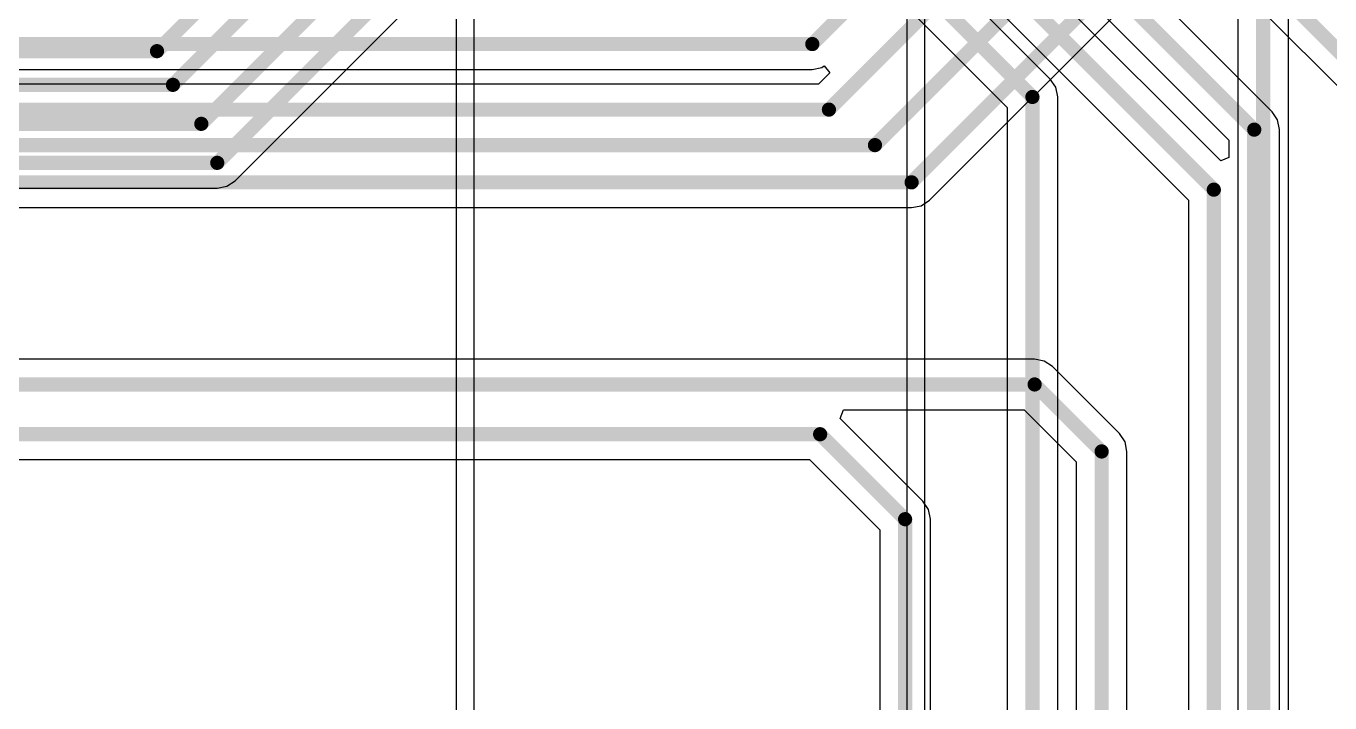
# Model space of a CAD drawing. Header units: inches. Extents: x 0 to 208, y 0 to 213.
# Drawn here: x 3.525 to 4.261, y 1.125 to 1.507 of the extents above; entities that cross this region are included whole.
import ezdxf

# ---------------------------------------------------------------- set-up
doc = ezdxf.new("R2010")
doc.units = ezdxf.units.IN
doc.header["$MEASUREMENT"] = 0
for name, color, linetype in [('L3_SIG1', 76, 'Continuous'), ('L4_PWR', 90, 'Continuous'), ('L6_SIG2', 130, 'Continuous'), ('Top Layer', 1, 'Continuous')]:
    doc.layers.add(name, color=color, linetype=linetype)

msp = doc.modelspace()

# ---------------------------------------------------------------- linework, layer by layer
at = {"layer": 'L3_SIG1'}
for p, q in [((4.2372741, 1.0970007), (4.2372741, 2.8554152)), ((4.0347633, 1.4089067), (4.2041061, 1.5782496)), ((4.2087255, 1.5763361), (4.2087255, 1.1029128)), ((1.0403028, 1.4827257), (3.9686571, 1.4827257)), ((3.9686571, 1.4827257), (3.9686576, 1.4827256)), ((3.9686576, 1.4827256), (3.9741201, 1.4838123)), ((3.9786156, 1.4808026), (3.9721125, 1.4742995)), ((3.9741201, 1.4838123), (3.9754283, 1.4846864)), ((3.9754283, 1.4846864), (3.9786156, 1.4808026)), ((3.9721125, 1.4742995), (1.2940253, 1.4742995)), ((4.0246698, 1.4047258), (4.0301323, 1.4058125)), ((4.0301323, 1.4058125), (4.0347633, 1.4089067)), ((1.3159128, 1.4047259), (4.0246693, 1.4047259)), ((4.0246693, 1.4047259), (4.0246698, 1.4047258))]:
    msp.add_line(p, q, dxfattribs=at)
for points in [[(4.2229998, 1.0970002, 0.008, 0.008, 0), (4.2229998, 2.9210002, 0.008, 0.008, 0)], [(3.9686576, 1.497, 0.008, 0.008, 0), (4.126, 1.6543424, 0.008, 0.008, 0)], [(3.9780252, 1.4600252, 0.008, 0.008, 0), (4.151, 1.633, 0.008, 0.008, 0)], [(4.0039989, 1.44, 0.008, 0.008, 0), (4.1744538, 1.6104549, 0.008, 0.008, 0)], [(4.0246698, 1.4190002, 0.008, 0.008, 0), (4.206, 1.6003304, 0.008, 0.008, 0)], [(0.9586616, 1.497, 0.008, 0.008, 0), (3.9686576, 1.497, 0.008, 0.008, 0)], [(1.2940248, 1.4600252, 0.008, 0.008, 0), (3.9780252, 1.4600252, 0.008, 0.008, 0)], [(1.305112, 1.44, 0.008, 0.008, 0), (4.0039989, 1.44, 0.008, 0.008, 0)], [(1.3100002, 1.4190002, 0.008, 0.008, 0), (4.0246698, 1.4190002, 0.008, 0.008, 0)]]:
    msp.add_lwpolyline(points, format="xyseb", dxfattribs=at)
for points in [[(3.9666576, 1.497, 0.004, 0.004, 1), (3.9706576, 1.497, 0.004, 0.004, 1)], [(3.9666576, 1.497, 0.004, 0.004, 1), (3.9706576, 1.497, 0.004, 0.004, 1)], [(3.9760252, 1.4600252, 0.004, 0.004, 1), (3.9800252, 1.4600252, 0.004, 0.004, 1)], [(3.9760252, 1.4600252, 0.004, 0.004, 1), (3.9800252, 1.4600252, 0.004, 0.004, 1)], [(4.0019989, 1.44, 0.004, 0.004, 1), (4.0059989, 1.44, 0.004, 0.004, 1)], [(4.0019989, 1.44, 0.004, 0.004, 1), (4.0059989, 1.44, 0.004, 0.004, 1)], [(4.0226698, 1.4190002, 0.004, 0.004, 1), (4.0266698, 1.4190002, 0.004, 0.004, 1)], [(4.0226698, 1.4190002, 0.004, 0.004, 1), (4.0266698, 1.4190002, 0.004, 0.004, 1)]]:
    msp.add_lwpolyline(points, format="xyseb", close=True, dxfattribs=at)
at = {"layer": 'L4_PWR'}
for p, q in [((4.0219893, 2.2929958), (4.0219893, 0.6360041)), ((4.0321852, 0.635), (4.0321852, 2.294)), ((3.778, 0.800412), (3.778, 1.799)), ((3.7678041, 1.7888041), (3.7678041, 0.8322684))]:
    msp.add_line(p, q, dxfattribs=at)
at = {"layer": 'L6_SIG2'}
for p, q in [((3.6430935, 1.4199065), (4.226284, 2.0030971)), ((3.6384625, 1.4168123), (3.6430935, 1.4199065)), ((1.2959126, 1.4157257), (3.6329995, 1.4157257)), ((3.6329995, 1.4157257), (3.633, 1.4157256)), ((3.633, 1.4157256), (3.6384625, 1.4168123)), ((4.0940657, 1.3192745), (1.3201929, 1.3192745)), ((4.0940662, 1.3192746), (4.0940657, 1.3192745)), ((4.0995287, 1.3181879), (4.0940662, 1.3192746)), ((4.1041597, 1.3150937), (4.0995287, 1.3181879)), ((4.141959, 1.2772943), (4.1041597, 1.3150937)), ((3.9844611, 1.2857259), (3.9862937, 1.2907259)), ((3.9862937, 1.2907259), (4.0881535, 1.2907259)), ((4.0881535, 1.2907259), (4.1175915, 1.261288)), ((4.0310932, 1.2390937), (3.9844611, 1.2857259)), ((4.1419593, 1.2772941), (4.141959, 1.2772943)), ((4.1450535, 1.2726631), (4.1419593, 1.2772941)), ((4.1461402, 1.2672006), (4.1450535, 1.2726631)), ((4.1461401, 1.2672001), (4.1461402, 1.2672006)), ((4.1461401, 0.647215), (4.1461401, 1.2672001)), ((1.2901089, 1.2626539), (3.9671591, 1.2626539)), ((3.9671591, 1.2626539), (4.0067257, 1.2230874)), ((4.1175915, 1.261288), (4.1175915, 0.5208453)), ((4.0310935, 1.2390935), (4.0310932, 1.2390937)), ((4.0341877, 1.2344625), (4.0310935, 1.2390935)), ((4.0352744, 1.229), (4.0341877, 1.2344625)), ((4.0352743, 1.2289995), (4.0352744, 1.229)), ((4.0352743, 0.631755), (4.0352743, 1.2289995)), ((4.0067257, 1.2230874), (4.0067257, 0.527748))]:
    msp.add_line(p, q, dxfattribs=at)
for points in [[(3.608, 1.474, 0.008, 0.008, 0), (4.152, 2.018, 0.008, 0.008, 0)], [(3.633, 1.43, 0.008, 0.008, 0), (4.2161908, 2.0131908, 0.008, 0.008, 0)], [(3.6240001, 1.4520001, 0.008, 0.008, 0), (4.174, 2.002, 0.008, 0.008, 0)], [(3.599, 1.493, 0.008, 0.008, 0), (3.999, 1.893, 0.008, 0.008, 0)], [(1.275, 1.493, 0.008, 0.008, 0), (3.599, 1.493, 0.008, 0.008, 0)], [(1.285, 1.474, 0.008, 0.008, 0), (3.608, 1.474, 0.008, 0.008, 0)], [(1.288, 1.452, 0.008, 0.008, 0), (3.6240001, 1.4520001, 0.008, 0.008, 0)], [(1.29, 1.43, 0.008, 0.008, 0), (3.633, 1.43, 0.008, 0.008, 0)], [(1.3036218, 1.3050002, 0.008, 0.008, 0), (4.0940662, 1.3050002, 0.008, 0.008, 0)], [(4.0940662, 1.3050002, 0.008, 0.008, 0), (4.1318658, 1.2672006, 0.008, 0.008, 0)], [(1.2735378, 1.2769282, 0.008, 0.008, 0), (3.9730718, 1.2769282, 0.008, 0.008, 0)], [(3.9730718, 1.2769282, 0.008, 0.008, 0), (4.021, 1.229, 0.008, 0.008, 0)], [(4.1318658, 0.5042742, 0.008, 0.008, 0), (4.1318658, 1.2672006, 0.008, 0.008, 0)], [(4.021, 0.5218354, 0.008, 0.008, 0), (4.021, 1.229, 0.008, 0.008, 0)]]:
    msp.add_lwpolyline(points, format="xyseb", dxfattribs=at)
for points in [[(3.597, 1.493, 0.004, 0.004, 1), (3.601, 1.493, 0.004, 0.004, 1)], [(3.597, 1.493, 0.004, 0.004, 1), (3.601, 1.493, 0.004, 0.004, 1)], [(3.606, 1.474, 0.004, 0.004, 1), (3.61, 1.474, 0.004, 0.004, 1)], [(3.606, 1.474, 0.004, 0.004, 1), (3.61, 1.474, 0.004, 0.004, 1)], [(3.6220001, 1.4520001, 0.004, 0.004, 1), (3.6260001, 1.4520001, 0.004, 0.004, 1)], [(3.6220001, 1.4520001, 0.004, 0.004, 1), (3.6260001, 1.4520001, 0.004, 0.004, 1)], [(3.631, 1.43, 0.004, 0.004, 1), (3.635, 1.43, 0.004, 0.004, 1)], [(3.631, 1.43, 0.004, 0.004, 1), (3.635, 1.43, 0.004, 0.004, 1)], [(4.0920662, 1.3050002, 0.004, 0.004, 1), (4.0960662, 1.3050002, 0.004, 0.004, 1)], [(4.0920662, 1.3050002, 0.004, 0.004, 1), (4.0960662, 1.3050002, 0.004, 0.004, 1)], [(3.9710718, 1.2769282, 0.004, 0.004, 1), (3.9750718, 1.2769282, 0.004, 0.004, 1)], [(3.9710718, 1.2769282, 0.004, 0.004, 1), (3.9750718, 1.2769282, 0.004, 0.004, 1)], [(4.1298658, 1.2672006, 0.004, 0.004, 1), (4.1338658, 1.2672006, 0.004, 0.004, 1)], [(4.1298658, 1.2672006, 0.004, 0.004, 1), (4.1338658, 1.2672006, 0.004, 0.004, 1)], [(4.019, 1.229, 0.004, 0.004, 1), (4.023, 1.229, 0.004, 0.004, 1)], [(4.019, 1.229, 0.004, 0.004, 1), (4.023, 1.229, 0.004, 0.004, 1)]]:
    msp.add_lwpolyline(points, format="xyseb", close=True, dxfattribs=at)
at = {"layer": 'Top Layer'}
for p, q in [((4.1990541, 1.4311329), (3.2047241, 2.4254629)), ((3.1803563, 2.4094567), (4.1808635, 1.4089495)), ((4.102925, 1.4772619), (3.2032833, 2.3769037)), ((3.1872771, 2.3525359), (4.0785575, 1.4612556)), ((4.228041, 1.4588219), (3.7754701, 1.9113929)), ((3.8298423, 1.9084309), (4.5470455, 1.1912278)), ((3.7511023, 1.8953867), (4.2036735, 1.4428156)), ((4.1029253, 1.4772617), (4.102925, 1.4772619)), ((4.1060195, 1.4726308), (4.1029253, 1.4772617)), ((4.1071062, 1.4671682), (4.1060195, 1.4726308)), ((4.1071061, 1.4671677), (4.1071062, 1.4671682)), ((4.1071061, 0.6885809), (4.1071061, 1.4671677)), ((4.0785575, 1.4612556), (4.0785575, 0.6826687)), ((4.2280413, 1.4588217), (4.228041, 1.4588219)), ((4.2311355, 1.4541907), (4.2280413, 1.4588217)), ((4.2322222, 1.4487282), (4.2311355, 1.4541907)), ((4.2036735, 1.4428156), (4.2036735, 1.4330464)), ((4.2322221, 1.4487277), (4.2322222, 1.4487282)), ((4.2322221, 1.0455883), (4.2322221, 1.4487277)), ((4.2036735, 1.4330464), (4.1990541, 1.4311329)), ((4.1808635, 1.4089495), (4.1808635, 0.6888627))]:
    msp.add_line(p, q, dxfattribs=at)
for points in [[(3.1904498, 2.4195502, 0.008, 0.008, 0), (4.1951378, 1.4148622, 0.008, 0.008, 0)], [(3.1931898, 2.3668102, 0.008, 0.008, 0), (4.0928318, 1.4671682, 0.008, 0.008, 0)], [(3.8399358, 1.9185244, 0.008, 0.008, 0), (4.5613198, 1.1971404, 0.008, 0.008, 0)], [(3.7611958, 1.9054802, 0.008, 0.008, 0), (4.2179478, 1.4487282, 0.008, 0.008, 0)], [(4.0928318, 0.6826682, 0.008, 0.008, 0), (4.0928318, 1.4671682, 0.008, 0.008, 0)], [(4.2179478, 1.0290172, 0.008, 0.008, 0), (4.2179478, 1.4487282, 0.008, 0.008, 0)], [(4.1951378, 0.6888622, 0.008, 0.008, 0), (4.1951378, 1.4148622, 0.008, 0.008, 0)]]:
    msp.add_lwpolyline(points, format="xyseb", dxfattribs=at)
for points in [[(4.0908318, 1.4671682, 0.004, 0.004, 1), (4.0948318, 1.4671682, 0.004, 0.004, 1)], [(4.0908318, 1.4671682, 0.004, 0.004, 1), (4.0948318, 1.4671682, 0.004, 0.004, 1)], [(4.2159478, 1.4487282, 0.004, 0.004, 1), (4.2199478, 1.4487282, 0.004, 0.004, 1)], [(4.2159478, 1.4487282, 0.004, 0.004, 1), (4.2199478, 1.4487282, 0.004, 0.004, 1)], [(4.1931378, 1.4148622, 0.004, 0.004, 1), (4.1971378, 1.4148622, 0.004, 0.004, 1)], [(4.1931378, 1.4148622, 0.004, 0.004, 1), (4.1971378, 1.4148622, 0.004, 0.004, 1)]]:
    msp.add_lwpolyline(points, format="xyseb", close=True, dxfattribs=at)

doc.saveas('drawing.dxf')
